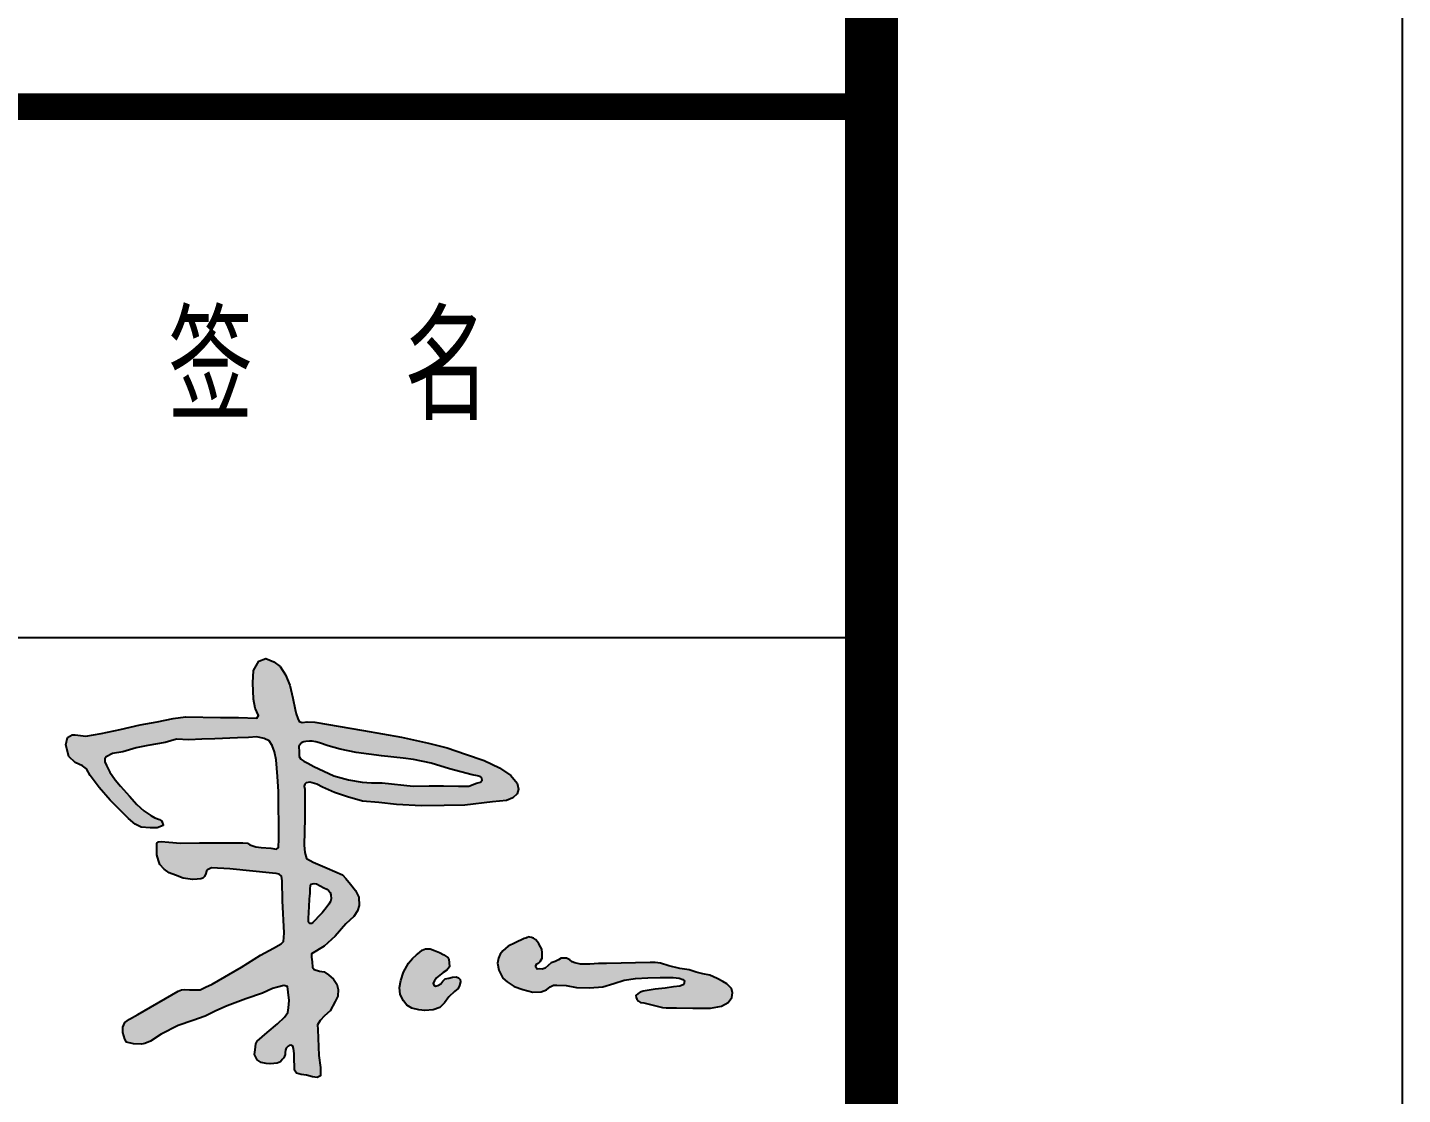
# Model space of a CAD drawing. Extents: x -427546 to -314919, y 698702 to 968782.
# Drawn here: x -355835 to -353246, y 862088 to 864098 of the extents above; entities that cross this region are included whole.
import ezdxf

# ---------------------------------------------------------------- set-up
doc = ezdxf.new("R2010")
doc.units = 0
doc.header["$LTSCALE"] = 1000
doc.header["$MEASUREMENT"] = 0
doc.layers.get('0').update_dxf_attribs({"linetype": 'CONTINUOUS'})
for name, color, linetype in [('PUB_TEXT', 7, 'CONTINUOUS'), ('PUB_TITLE', 4, 'CONTINUOUS'), ('TWT_TITLE', 7, 'CONTINUOUS')]:
    doc.layers.add(name, color=color, linetype=linetype)
doc.styles.add('TQ', font='txt.shx', dxfattribs={"width": 0.8, "bigfont": 'hztxt.shx'})

msp = doc.modelspace()

# ---------------------------------------------------------------- hatches: boundary and pattern name
h = msp.add_hatch(color=7)
h.paths.add_polyline_path([(-355313.2, 862663.4), (-355314.3, 862669.3), (-355313.4, 862672.8), (-355310.5, 862675.3), (-355304, 862676.8), (-355290.5, 862673.1), (-355279.9, 862667.4), (-355257.1, 862657), (-355232.6, 862649.2), (-355204.6, 862640.9), (-355173.9, 862638.3), (-355140.6, 862634.7), (-355093.3, 862632.1), (-355050.7, 862632.6), (-355011.8, 862633.1), (-354959.8, 862639.7), (-354933, 862642.1), (-354921.1, 862647.1), (-354912.9, 862654.9), (-354910.8, 862663.5), (-354913.3, 862675), (-354925.2, 862688.9), (-354946.6, 862703.3), (-354975.2, 862717.3), (-355010.3, 862729.6), (-355045.3, 862741.2), (-355080.4, 862750), (-355130.8, 862761.1), (-355202.8, 862774.1), (-355294.4, 862789.8), (-355308.6, 862790.4), (-355318.1, 862788.9), (-355323.6, 862790.7), (-355326.4, 862796.8), (-355329.3, 862805.4), (-355331.4, 862813.6), (-355335.9, 862835), (-355341.6, 862859.6), (-355349.5, 862878.9), (-355359.7, 862894.5), (-355371.7, 862903.5), (-355386.5, 862909.3), (-355400, 862904.8), (-355409.9, 862887.1), (-355411.1, 862863.7), (-355409.8, 862833.1), (-355406.6, 862816.2), (-355400.4, 862801.9), (-355403.7, 862797.3), (-355438, 862798.2), (-355472.2, 862798.6), (-355537.9, 862799.5), (-355561.1, 862796.3), (-355591.1, 862790.3), (-355623, 862784.7), (-355660.9, 862775.5), (-355696.9, 862768.1), (-355725.6, 862763), (-355745.5, 862765.8), (-355751.5, 862765.8), (-355760.3, 862760.7), (-355763, 862746.9), (-355757.4, 862725), (-355745.4, 862713.4), (-355731.6, 862707.4), (-355724.6, 862701.9), (-355717.7, 862689), (-355700.6, 862666.3), (-355679.8, 862642.8), (-355644.9, 862608.2), (-355632.9, 862597.2), (-355621.2, 862591.8), (-355604.3, 862590.3), (-355591.2, 862590.3), (-355579.9, 862595), (-355580.1, 862596.6), (-355580.3, 862597.6), (-355581.1, 862600.4), (-355582.9, 862603.6), (-355587, 862606.4), (-355595.7, 862609.6), (-355603.3, 862614.1), (-355616.2, 862622.7), (-355629.6, 862634.2), (-355643.4, 862649.9), (-355660.1, 862669.3), (-355670.2, 862680.9), (-355680.3, 862695.3), (-355686.7, 862708.1), (-355689.6, 862715.1), (-355689.6, 862720.7), (-355687.3, 862724.1), (-355675.4, 862730.3), (-355655.6, 862734), (-355630.7, 862741.2), (-355608.9, 862745.9), (-355576.1, 862751.6), (-355554.8, 862757.3), (-355531.8, 862756.3), (-355506.9, 862757.8), (-355482.5, 862758.3), (-355439.8, 862759.9), (-355419.1, 862760.9), (-355403.5, 862762), (-355389.4, 862758.9), (-355380.1, 862754.2), (-355374.4, 862745.9), (-355370.2, 862733.9), (-355367.1, 862718.4), (-355364.5, 862687.2), (-355362.4, 862659.2), (-355362.2, 862569.9), (-355362.5, 862553.4), (-355366.2, 862550.6), (-355376.9, 862552), (-355395.1, 862553.2), (-355405.5, 862554.6), (-355416.8, 862558.6), (-355421.4, 862561.5), (-355429.6, 862562.6), (-355473.2, 862562.6), (-355511.7, 862562), (-355547, 862561.7), (-355569.5, 862563.5), (-355583.4, 862564.9), (-355588.9, 862564.3), (-355591.8, 862561.4), (-355592.1, 862551.3), (-355591.8, 862539.8), (-355588.9, 862528.8), (-355586.3, 862521.6), (-355577.9, 862512.9), (-355568.9, 862505.7), (-355556.5, 862501.1), (-355542.1, 862495.9), (-355524.7, 862493.3), (-355516.2, 862494), (-355509, 862494.6), (-355504.9, 862495.6), (-355501.9, 862499), (-355499.8, 862504.7), (-355498.4, 862508.8), (-355496.5, 862511.7), (-355489.1, 862515.5), (-355454.5, 862513.6), (-355374.3, 862505.4), (-355367, 862504.8), (-355361.6, 862503.4), (-355356.9, 862499.2), (-355355.6, 862490.9), (-355355.1, 862453), (-355352.3, 862393), (-355352.5, 862384.1), (-355353.3, 862376.4), (-355357.4, 862371.9), (-355372.2, 862363.7), (-355396.5, 862350.6), (-355432.3, 862328.4), (-355487.5, 862295.8), (-355499.9, 862290.2), (-355510.4, 862285.7), (-355520, 862285.4), (-355530.6, 862285.1), (-355539.3, 862285.9), (-355545.1, 862285.2), (-355551.9, 862283.2), (-355627.6, 862238.9), (-355643.5, 862230.2), (-355652, 862223.8), (-355656.1, 862214.8), (-355656.1, 862204.8), (-355652, 862192.7), (-355648.9, 862186.8), (-355636, 862183.7), (-355620.6, 862183.2), (-355614.2, 862184.2), (-355603.6, 862188.7), (-355583.8, 862201.7), (-355551.4, 862218.4), (-355524.3, 862227.4), (-355500.9, 862235.6), (-355480.7, 862245.9), (-355459.4, 862255.3), (-355424.4, 862268.4), (-355393.1, 862279.1), (-355373.8, 862288.2), (-355364.8, 862290.2), (-355352.8, 862293.5), (-355345.9, 862291.4), (-355344.6, 862281.2), (-355342.6, 862265.6), (-355343.8, 862251.6), (-355345, 862242.6), (-355351.6, 862234), (-355364.4, 862221.2), (-355384.1, 862205.2), (-355403.1, 862188.4), (-355405.6, 862183.8), (-355406.6, 862172.6), (-355407.9, 862163.7), (-355402.7, 862153.7), (-355395.1, 862148.6), (-355386, 862146.8), (-355378.2, 862145.7), (-355371.3, 862146.6), (-355365.4, 862147.3), (-355359.2, 862149.5), (-355355.6, 862153.9), (-355352.6, 862157.1), (-355350.3, 862163.7), (-355350.3, 862167.6), (-355349.6, 862171.9), (-355348.2, 862175.8), (-355344.3, 862179.2), (-355342.5, 862180.4), (-355339.3, 862181.3), (-355335.7, 862179.5), (-355334.5, 862174.7), (-355333.1, 862165.5), (-355333, 862154.9), (-355332.7, 862140.3), (-355332.7, 862133.8), (-355329.1, 862128.6), (-355320, 862126), (-355309.9, 862124.7), (-355298.9, 862121.5), (-355290.1, 862120.5), (-355283.4, 862123.6), (-355283.4, 862139.4), (-355286.7, 862161.7), (-355288.9, 862210.4), (-355289.3, 862219.5), (-355284.2, 862227.9), (-355276.2, 862236.3), (-355265.2, 862245.8), (-355255.7, 862263.4), (-355250.9, 862273.6), (-355250.2, 862286), (-355253.1, 862295.9), (-355259.3, 862305.4), (-355268.3, 862313.6), (-355276.7, 862319.1), (-355285.3, 862320.8), (-355295.5, 862324), (-355298.4, 862328), (-355299.5, 862338.1), (-355300.4, 862347.1), (-355300.8, 862353.1), (-355276.8, 862367.7), (-355255.8, 862386.4), (-355235.7, 862409.7), (-355221.1, 862423.5), (-355213.8, 862434.1), (-355210.5, 862444), (-355211.2, 862459.8), (-355217.8, 862472.6), (-355226.9, 862484.7), (-355235.7, 862494.9), (-355242.3, 862501.8), (-355270.9, 862514.6), (-355297.2, 862525.7), (-355309.9, 862533.1), (-355313.4, 862544.2), (-355314.6, 862557.6), (-355313.2, 862608.6)])
h.paths.add_polyline_path([(-355296.1, 862705.9), (-355307.6, 862712.3), (-355315.3, 862716.2), (-355320.8, 862720), (-355323.6, 862724.8), (-355324, 862731.7), (-355324.2, 862745.4), (-355322.8, 862747.2), (-355321.5, 862749.3), (-355318.9, 862751.4), (-355314.9, 862752.6), (-355311.1, 862753.4), (-355304.3, 862753.8), (-355299, 862753.6), (-355292.6, 862752.6), (-355285.6, 862750.4), (-355268.9, 862745.3), (-355246.3, 862738.9), (-355216.7, 862732.4), (-355168.4, 862726.3), (-355127.9, 862722.1), (-355108.2, 862719), (-355074.9, 862712.3), (-355040.6, 862701.4), (-354998.2, 862690.5), (-354988, 862688.7), (-354982.7, 862687.1), (-354980.1, 862685.5), (-354979.5, 862682.8), (-354979.3, 862680.6), (-354982.3, 862676.7), (-354989.8, 862674.5), (-355004.2, 862669.2), (-355023.9, 862668.9), (-355052, 862669.5), (-355078.9, 862669.5), (-355109.2, 862668.9), (-355167.2, 862675.4), (-355187.7, 862675.4), (-355205.2, 862676.5), (-355230.9, 862681.2), (-355258.4, 862688.2)], flags=16)
h.paths.add_polyline_path([(-355298.9, 862485.3), (-355295.7, 862485.8), (-355291, 862485.3), (-355277.4, 862477.6), (-355271.9, 862475.3), (-355268.3, 862472.4), (-355265.3, 862468.7), (-355263.9, 862464.1), (-355263.2, 862457.1), (-355264.8, 862452), (-355267.8, 862446.8), (-355273.1, 862439.9), (-355280.4, 862430.3), (-355287.5, 862423.3), (-355293.9, 862416.9), (-355297.8, 862412.1), (-355300.5, 862410.5), (-355303.5, 862410.6), (-355305, 862411.5), (-355306.4, 862414.1), (-355306.5, 862419.5), (-355305, 862442.5), (-355304.4, 862456.1), (-355303.8, 862462.2), (-355303.1, 862466.6), (-355303, 862475.7), (-355302.5, 862482.1), (-355301.4, 862484.4)], flags=16)
h = msp.add_hatch(color=7)
h.paths.add_polyline_path([(-355031.5, 862282.2), (-355024.3, 862287.6), (-355021.8, 862293.3), (-355020.2, 862300.2), (-355020.7, 862304.6), (-355023.8, 862308.2), (-355027.9, 862310), (-355034.9, 862309.2), (-355042.1, 862307.4), (-355048.5, 862306.4), (-355052.9, 862301.8), (-355057, 862296.4), (-355062.4, 862293.5), (-355067, 862292.5), (-355070.1, 862294.1), (-355071.1, 862297.9), (-355069.1, 862302.5), (-355065.2, 862307.7), (-355052.3, 862318.3), (-355045.4, 862322.2), (-355040.9, 862328.7), (-355041.1, 862337.2), (-355042.1, 862342.7), (-355044, 862346.4), (-355051.1, 862351.5), (-355059.4, 862355.5), (-355069, 862359.6), (-355076.9, 862362.8), (-355086.1, 862362.8), (-355092, 862360.1), (-355097.3, 862356), (-355102.7, 862351.1), (-355110.4, 862344.7), (-355117.6, 862335.4), (-355127.2, 862318.5), (-355132, 862303.2), (-355135.1, 862289.9), (-355133.6, 862276.8), (-355127.4, 862264.5), (-355121.2, 862256.8), (-355111.7, 862250.6), (-355098.4, 862247.8), (-355086.8, 862246.2), (-355071.6, 862248), (-355058.8, 862252.4), (-355050.3, 862260.6), (-355041.8, 862272.2)])
h.paths.add_polyline_path([(-354550.6, 862313.2), (-354563.8, 862315.7), (-354575.8, 862318.6), (-354589.4, 862323), (-354606.9, 862325.6), (-354627.4, 862330.7), (-354643.5, 862335.4), (-354653.3, 862336.9), (-354662.8, 862336.9), (-354745.2, 862334.9), (-354759.8, 862334.9), (-354776.3, 862333.9), (-354793.8, 862333.7), (-354804.3, 862336), (-354809.5, 862338), (-354813.8, 862341.9), (-354820.5, 862345), (-354830.6, 862345.2), (-354835.2, 862341.6), (-354841.9, 862338.8), (-354849.1, 862336), (-354854.7, 862331.1), (-354860.5, 862326), (-354866.1, 862324.2), (-354870.3, 862324.7), (-354875.3, 862324.6), (-354877.8, 862327.9), (-354878.1, 862331.4), (-354876.1, 862334.2), (-354872.5, 862336.4), (-354870, 862338.7), (-354866.4, 862344.8), (-354865.9, 862350.9), (-354866.2, 862355.4), (-354867, 862362.1), (-354869.1, 862366.6), (-354872.3, 862371.8), (-354874.6, 862376.1), (-354878.6, 862380.1), (-354882.3, 862382.5), (-354886.5, 862384), (-354892.2, 862385), (-354894.6, 862384.2), (-354896.9, 862383), (-354899.7, 862382), (-354917.2, 862374), (-354930.4, 862367.4), (-354939.9, 862358.7), (-354945.3, 862352.5), (-354948.6, 862344.8), (-354950.1, 862335.7), (-354947.5, 862322.2), (-354940.2, 862307.2), (-354932.2, 862300.6), (-354918.7, 862291.9), (-354902.6, 862286), (-354883.6, 862280.9), (-354868.2, 862281.6), (-354858, 862285.7), (-354851, 862290.8), (-354844.5, 862294), (-354838.6, 862294), (-354820.7, 862293.3), (-354801.2, 862289.7), (-354777, 862289.2), (-354751.6, 862291), (-354731.1, 862297.4), (-354711.8, 862303.8), (-354690.2, 862306.7), (-354667.4, 862307.9), (-354644.1, 862308.5), (-354619.5, 862308.9), (-354608.2, 862307.4), (-354601, 862305.1), (-354598.1, 862302.2), (-354599.5, 862295.3), (-354606.9, 862292.3), (-354618.6, 862290.9), (-354634.5, 862288.6), (-354653.4, 862286.4), (-354675.6, 862282.9), (-354681.5, 862280.9), (-354685.2, 862278.8), (-354689.7, 862275), (-354689.3, 862271), (-354687.9, 862267.9), (-354684.7, 862264.2), (-354680.7, 862261.6), (-354674.7, 862260.9), (-354639.7, 862252.3), (-354632.5, 862251.5), (-354613.1, 862251.8), (-354582.1, 862250.7), (-354549.2, 862250.7), (-354528.3, 862254.4), (-354515.9, 862261.3), (-354508.6, 862271.2), (-354507.9, 862279.9), (-354509.7, 862287.6), (-354518.5, 862296.7), (-354526.1, 862301.1), (-354536.4, 862307)])

# ---------------------------------------------------------------- linework, layer by layer
for points in [[(-355579.9, 862595), (-355591.2, 862590.3), (-355604.3, 862590.3), (-355621.2, 862591.8), (-355632.9, 862597.2), (-355644.9, 862608.2), (-355679.8, 862642.8), (-355700.6, 862666.3), (-355717.7, 862689), (-355724.6, 862701.9), (-355731.6, 862707.4), (-355745.4, 862713.4), (-355757.4, 862725), (-355763, 862746.9), (-355760.3, 862760.7), (-355751.5, 862765.8), (-355745.5, 862765.8), (-355725.6, 862763), (-355696.9, 862768.1), (-355660.9, 862775.5), (-355623, 862784.7), (-355591.1, 862790.3), (-355561.1, 862796.3), (-355537.9, 862799.5), (-355472.2, 862798.6), (-355438, 862798.2), (-355403.7, 862797.3), (-355400.4, 862801.9), (-355406.6, 862816.2), (-355409.8, 862833.1), (-355411.1, 862863.7), (-355409.9, 862887.1), (-355400, 862904.8), (-355386.5, 862909.3), (-355371.7, 862903.5), (-355359.7, 862894.5), (-355349.5, 862878.9), (-355341.6, 862859.6), (-355335.9, 862835), (-355331.4, 862813.6), (-355329.3, 862805.4), (-355326.4, 862796.8), (-355323.6, 862790.7), (-355318.1, 862788.9), (-355308.6, 862790.4), (-355294.4, 862789.8), (-355202.8, 862774.1), (-355130.8, 862761.1), (-355080.4, 862750), (-355045.3, 862741.2), (-355010.3, 862729.6), (-354975.2, 862717.3), (-354946.6, 862703.3), (-354925.2, 862688.9), (-354913.3, 862675), (-354910.8, 862663.5), (-354912.9, 862654.9), (-354921.1, 862647.1), (-354933, 862642.1), (-354959.8, 862639.7), (-355011.8, 862633.1), (-355050.7, 862632.6), (-355093.3, 862632.1), (-355140.6, 862634.7), (-355173.9, 862638.3), (-355204.6, 862640.9), (-355232.6, 862649.2), (-355257.1, 862657), (-355279.9, 862667.4), (-355290.5, 862673.1), (-355304, 862676.8), (-355310.5, 862675.3), (-355313.4, 862672.8), (-355314.3, 862669.3), (-355313.2, 862663.4), (-355313.2, 862608.6), (-355314.6, 862557.6), (-355313.4, 862544.2), (-355309.9, 862533.1), (-355297.2, 862525.7), (-355270.9, 862514.6), (-355242.3, 862501.8), (-355235.7, 862494.9), (-355226.9, 862484.7), (-355217.8, 862472.6), (-355211.2, 862459.8), (-355210.5, 862444), (-355213.8, 862434.1), (-355221.1, 862423.5), (-355235.7, 862409.7), (-355255.8, 862386.4), (-355276.8, 862367.7), (-355300.8, 862353.1), (-355300.4, 862347.1), (-355299.5, 862338.1), (-355298.4, 862328), (-355295.5, 862324), (-355285.3, 862320.8), (-355276.7, 862319.1), (-355268.3, 862313.6), (-355259.3, 862305.4), (-355253.1, 862295.9), (-355250.2, 862286), (-355250.9, 862273.6), (-355255.7, 862263.4), (-355265.2, 862245.8), (-355276.2, 862236.3), (-355284.2, 862227.9), (-355289.3, 862219.5), (-355288.9, 862210.4), (-355286.7, 862161.7), (-355283.4, 862139.4), (-355283.4, 862123.6), (-355290.1, 862120.5), (-355298.9, 862121.5), (-355309.9, 862124.7), (-355320, 862126), (-355329.1, 862128.6), (-355332.7, 862133.8), (-355332.7, 862140.3), (-355333, 862154.9), (-355333.1, 862165.5), (-355334.5, 862174.7), (-355335.7, 862179.5), (-355339.3, 862181.3), (-355342.5, 862180.4), (-355344.3, 862179.2), (-355348.2, 862175.8), (-355349.6, 862171.9), (-355350.3, 862167.6), (-355350.3, 862163.7), (-355352.6, 862157.1), (-355355.6, 862153.9), (-355359.2, 862149.5), (-355365.4, 862147.3), (-355371.3, 862146.6), (-355378.2, 862145.7), (-355386, 862146.8), (-355395.1, 862148.6), (-355402.7, 862153.7), (-355407.9, 862163.7), (-355406.6, 862172.6), (-355405.6, 862183.8), (-355403.1, 862188.4), (-355384.1, 862205.2), (-355364.4, 862221.2), (-355351.6, 862234), (-355345, 862242.6), (-355343.8, 862251.6), (-355342.6, 862265.6), (-355344.6, 862281.2), (-355345.9, 862291.4), (-355352.8, 862293.5), (-355364.8, 862290.2), (-355373.8, 862288.2), (-355393.1, 862279.1), (-355424.4, 862268.4), (-355459.4, 862255.3), (-355480.7, 862245.9), (-355500.9, 862235.6), (-355524.3, 862227.4), (-355551.4, 862218.4), (-355583.8, 862201.7), (-355603.6, 862188.7), (-355614.2, 862184.2), (-355620.6, 862183.2), (-355636, 862183.7), (-355648.9, 862186.8), (-355652, 862192.7), (-355656.1, 862204.8), (-355656.1, 862214.8), (-355652, 862223.8), (-355643.5, 862230.2), (-355627.6, 862238.9), (-355551.9, 862283.2), (-355545.1, 862285.2), (-355539.3, 862285.9), (-355530.6, 862285.1), (-355520, 862285.4), (-355510.4, 862285.7), (-355499.9, 862290.2), (-355487.5, 862295.8), (-355432.3, 862328.4), (-355396.5, 862350.6), (-355372.2, 862363.7), (-355357.4, 862371.9), (-355353.3, 862376.4), (-355352.5, 862384.1), (-355352.3, 862393), (-355355.1, 862453), (-355355.6, 862490.9), (-355356.9, 862499.2), (-355361.6, 862503.4), (-355367, 862504.8), (-355374.3, 862505.4), (-355454.5, 862513.6), (-355489.1, 862515.5), (-355496.5, 862511.7), (-355498.4, 862508.8), (-355499.8, 862504.7), (-355501.9, 862499), (-355504.9, 862495.6), (-355509, 862494.6), (-355516.2, 862494), (-355524.7, 862493.3), (-355542.1, 862495.9), (-355556.5, 862501.1), (-355568.9, 862505.7), (-355577.9, 862512.9), (-355586.3, 862521.6), (-355588.9, 862528.8), (-355591.8, 862539.8), (-355592.1, 862551.3), (-355591.8, 862561.4), (-355588.9, 862564.3), (-355583.4, 862564.9), (-355569.5, 862563.5), (-355547, 862561.7), (-355511.7, 862562), (-355473.2, 862562.6), (-355429.6, 862562.6), (-355421.4, 862561.5), (-355416.8, 862558.6), (-355405.5, 862554.6), (-355395.1, 862553.2), (-355376.9, 862552), (-355366.2, 862550.6), (-355362.5, 862553.4), (-355362.2, 862569.9), (-355362.4, 862659.2), (-355364.5, 862687.2), (-355367.1, 862718.4), (-355370.2, 862733.9), (-355374.4, 862745.9), (-355380.1, 862754.2), (-355389.4, 862758.9), (-355403.5, 862762), (-355419.1, 862760.9), (-355439.8, 862759.9), (-355482.5, 862758.3), (-355506.9, 862757.8), (-355531.8, 862756.3), (-355554.8, 862757.3), (-355576.1, 862751.6), (-355608.9, 862745.9), (-355630.7, 862741.2), (-355655.6, 862734), (-355675.4, 862730.3), (-355687.3, 862724.1), (-355689.6, 862720.7), (-355689.6, 862715.1), (-355686.7, 862708.1), (-355680.3, 862695.3), (-355670.2, 862680.9), (-355660.1, 862669.3), (-355643.4, 862649.9), (-355629.6, 862634.2), (-355616.2, 862622.7), (-355603.3, 862614.1), (-355595.7, 862609.6), (-355587, 862606.4), (-355582.9, 862603.6), (-355581.1, 862600.4), (-355580.3, 862597.6), (-355580.1, 862596.6)], [(-355324.2, 862745.4), (-355324, 862731.7), (-355323.6, 862724.8), (-355320.8, 862720), (-355315.3, 862716.2), (-355307.6, 862712.3), (-355296.1, 862705.9), (-355258.4, 862688.2), (-355230.9, 862681.2), (-355205.2, 862676.5), (-355187.7, 862675.4), (-355167.2, 862675.4), (-355109.2, 862668.9), (-355078.9, 862669.5), (-355052, 862669.5), (-355023.9, 862668.9), (-355004.2, 862669.2), (-354989.8, 862674.5), (-354982.3, 862676.7), (-354979.3, 862680.6), (-354979.5, 862682.8), (-354980.1, 862685.5), (-354982.7, 862687.1), (-354988, 862688.7), (-354998.2, 862690.5), (-355040.6, 862701.4), (-355074.9, 862712.3), (-355108.2, 862719), (-355127.9, 862722.1), (-355168.4, 862726.3), (-355216.7, 862732.4), (-355246.3, 862738.9), (-355268.9, 862745.3), (-355285.6, 862750.4), (-355292.6, 862752.6), (-355299, 862753.6), (-355304.3, 862753.8), (-355311.1, 862753.4), (-355314.9, 862752.6), (-355318.9, 862751.4), (-355321.5, 862749.3), (-355322.8, 862747.2)], [(-355303.1, 862466.6), (-355303, 862475.7), (-355302.5, 862482.1), (-355301.4, 862484.4), (-355298.9, 862485.3), (-355295.7, 862485.8), (-355291, 862485.3), (-355277.4, 862477.6), (-355271.9, 862475.3), (-355268.3, 862472.4), (-355265.3, 862468.7), (-355263.9, 862464.1), (-355263.2, 862457.1), (-355264.8, 862452), (-355267.8, 862446.8), (-355273.1, 862439.9), (-355280.4, 862430.3), (-355287.5, 862423.3), (-355293.9, 862416.9), (-355297.8, 862412.1), (-355300.5, 862410.5), (-355303.5, 862410.6), (-355305, 862411.5), (-355306.4, 862414.1), (-355306.5, 862419.5), (-355305, 862442.5), (-355304.4, 862456.1), (-355303.8, 862462.2)], [(-354899.7, 862382), (-354917.2, 862374), (-354930.4, 862367.4), (-354939.9, 862358.7), (-354945.3, 862352.5), (-354948.6, 862344.8), (-354950.1, 862335.7), (-354947.5, 862322.2), (-354940.2, 862307.2), (-354932.2, 862300.6), (-354918.7, 862291.9), (-354902.6, 862286), (-354883.6, 862280.9), (-354868.2, 862281.6), (-354858, 862285.7), (-354851, 862290.8), (-354844.5, 862294), (-354838.6, 862294), (-354820.7, 862293.3), (-354801.2, 862289.7), (-354777, 862289.2), (-354751.6, 862291), (-354731.1, 862297.4), (-354711.8, 862303.8), (-354690.2, 862306.7), (-354667.4, 862307.9), (-354644.1, 862308.5), (-354619.5, 862308.9), (-354608.2, 862307.4), (-354601, 862305.1), (-354598.1, 862302.2), (-354599.5, 862295.3), (-354606.9, 862292.3), (-354618.6, 862290.9), (-354634.5, 862288.6), (-354653.4, 862286.4), (-354675.6, 862282.9), (-354681.5, 862280.9), (-354685.2, 862278.8), (-354689.7, 862275), (-354689.3, 862271), (-354687.9, 862267.9), (-354684.7, 862264.2), (-354680.7, 862261.6), (-354674.7, 862260.9), (-354639.7, 862252.3), (-354632.5, 862251.5), (-354613.1, 862251.8), (-354582.1, 862250.7), (-354549.2, 862250.7), (-354528.3, 862254.4), (-354515.9, 862261.3), (-354508.6, 862271.2), (-354507.9, 862279.9), (-354509.7, 862287.6), (-354518.5, 862296.7), (-354526.1, 862301.1), (-354536.4, 862307), (-354550.6, 862313.2), (-354563.8, 862315.7), (-354575.8, 862318.6), (-354589.4, 862323), (-354606.9, 862325.6), (-354627.4, 862330.7), (-354643.5, 862335.4), (-354653.3, 862336.9), (-354662.8, 862336.9), (-354745.2, 862334.9), (-354759.8, 862334.9), (-354776.3, 862333.9), (-354793.8, 862333.7), (-354804.3, 862336), (-354809.5, 862338), (-354813.8, 862341.9), (-354820.5, 862345), (-354830.6, 862345.2), (-354835.2, 862341.6), (-354841.9, 862338.8), (-354849.1, 862336), (-354854.7, 862331.1), (-354860.5, 862326), (-354866.1, 862324.2), (-354870.3, 862324.7), (-354875.3, 862324.6), (-354877.8, 862327.9), (-354878.1, 862331.4), (-354876.1, 862334.2), (-354872.5, 862336.4), (-354870, 862338.7), (-354866.4, 862344.8), (-354865.9, 862350.9), (-354866.2, 862355.4), (-354867, 862362.1), (-354869.1, 862366.6), (-354872.3, 862371.8), (-354874.6, 862376.1), (-354878.6, 862380.1), (-354882.3, 862382.5), (-354886.5, 862384), (-354892.2, 862385), (-354894.6, 862384.2), (-354896.9, 862383)], [(-355092, 862360.1), (-355086.1, 862362.8), (-355076.9, 862362.8), (-355069, 862359.6), (-355059.4, 862355.5), (-355051.1, 862351.5), (-355044, 862346.4), (-355042.1, 862342.7), (-355041.1, 862337.2), (-355040.9, 862328.7), (-355045.4, 862322.2), (-355052.3, 862318.3), (-355065.2, 862307.7), (-355069.1, 862302.5), (-355071.1, 862297.9), (-355070.1, 862294.1), (-355067, 862292.5), (-355062.4, 862293.5), (-355057, 862296.4), (-355052.9, 862301.8), (-355048.5, 862306.4), (-355042.1, 862307.4), (-355034.9, 862309.2), (-355027.9, 862310), (-355023.8, 862308.2), (-355020.7, 862304.6), (-355020.2, 862300.2), (-355021.8, 862293.3), (-355024.3, 862287.6), (-355031.5, 862282.2), (-355041.8, 862272.2), (-355050.3, 862260.6), (-355058.8, 862252.4), (-355071.6, 862248), (-355086.8, 862246.2), (-355098.4, 862247.8), (-355111.7, 862250.6), (-355121.2, 862256.8), (-355127.4, 862264.5), (-355133.6, 862276.8), (-355135.1, 862289.9), (-355132, 862303.2), (-355127.2, 862318.5), (-355117.6, 862335.4), (-355110.4, 862344.7), (-355102.7, 862351.1), (-355097.3, 862356)]]:
    msp.add_lwpolyline(points, close=True)
at = {"layer": 'PUB_TITLE', "color": 4}
msp.add_line((-359745.8, 862949), (-354245.8, 862949), dxfattribs=at)
at = {"layer": 'PUB_TITLE', "color": 4, "const_width": 50}
msp.add_lwpolyline([(-359745.8, 863949), (-354245.8, 863949)], dxfattribs=at)
at = {"layer": 'TWT_TITLE'}
msp.add_lwpolyline([(-427545.8, 839685), (-353245.8, 839685), (-353245.8, 881685), (-427545.8, 881685)], close=True, dxfattribs=at)
at = {"layer": 'TWT_TITLE', "const_width": 100}
msp.add_lwpolyline([(-425045.8, 840685), (-354245.8, 840685), (-354245.8, 880685), (-425045.8, 880685)], close=True, dxfattribs=at)

# ---------------------------------------------------------------- texts
at = {"layer": 'PUB_TEXT', "color": 2, "insert": (-355570.7, 863558.7), "char_height": 200, "width": 1679.83, "attachment_point": 1, "style": 'TQ'}
msp.add_mtext('签  名', dxfattribs=at)

doc.saveas('drawing.dxf')
